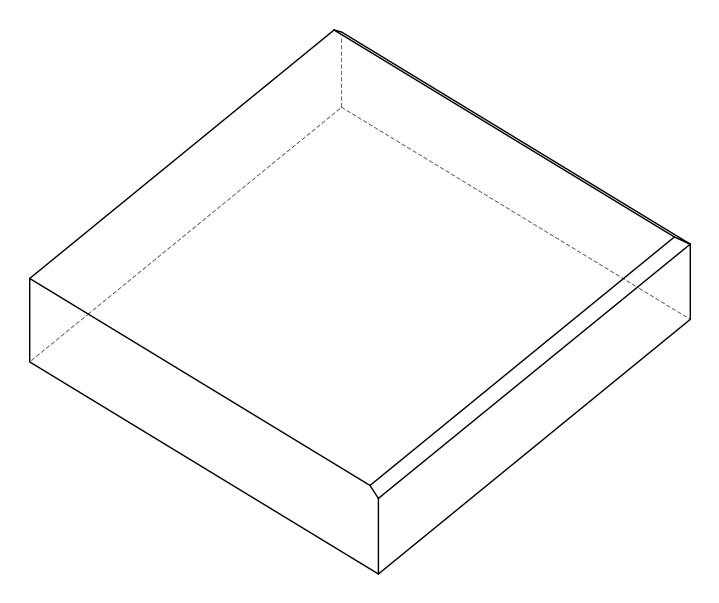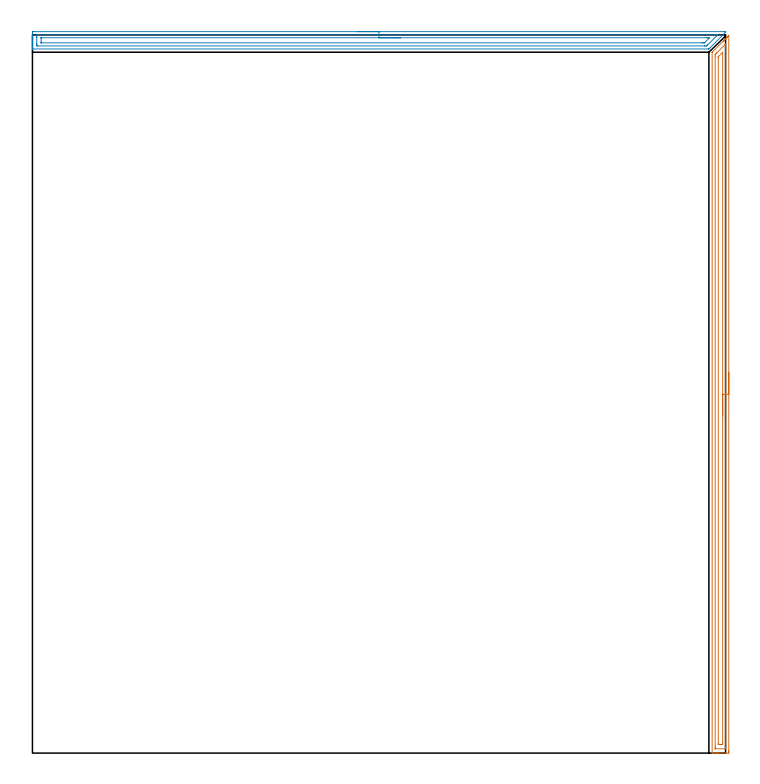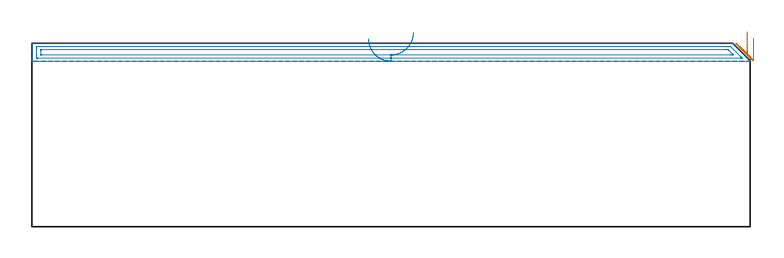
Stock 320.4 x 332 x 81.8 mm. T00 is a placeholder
(PLAN: 2 operations, 0 tool changes, 15.9 min)
(1 AREA_MILL | FG_CHAMFER_SURFACE | UGT0205_001 | 8.09 min | 9847 mm3)
(2 AREA_MILL_1 | FG_CHAMFER_SURFACE_1 | UGT0205_001 | 7.83 min | 10095 mm3)
(TOOL UGT0205_001 | Chamfer Mill 20 x 3 x 45 deg. | D20 FL50 Z2)
(OP 1 AREA_MILL)
G17 G21 G94 G90
T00 M6
G54
G17 G0 G90 X321.9 Y175.85 S1061 M3
G43 Z91.8 H0
Z84.1
G94 G1 Y175.812 Z83.228 F250.
Y175.698 Z82.363
Y175.509 Z81.512
Y175.247 Z80.68
Y174.913 Z79.874
Y174.51 Z79.1
Y174.041 Z78.364
Y173.51 Z77.672
Y172.921 Z77.029
Y172.278 Z76.44
Y171.586 Z75.908
Y170.85 Z75.44
Y170.076 Z75.037
Y169.27 Z74.703
Y168.438 Z74.441
Y167.586 Z74.252
Y166.722 Z74.138
Y165.85 Z74.1
Y1.148
X321.899 Y0.615 Z74.101
X321.896 Y0.259 Z74.102
X321.893 Y0.01 Z74.104
X321.548 Y0. Z74.449
X317.176 Z78.818
X316.632 Z79.365
X316.301 Z79.695
X315.757 Z80.239
X315.427 Z80.568
X314.466 Z81.533
X314.333 Y0.001 Z81.659
X314.311 Z81.681
X314.202 Y0.01 Z81.788
X314.2 Y0.169 Z81.8
X314.202 Y323.939 Z81.798
Y323.946 Z81.797
X314.211 Y324. Z81.785
X314.23 Y324.028 Z81.767
X314.422 Y324.223 Z81.577
X319.362 Y329.164 Z76.634
X319.497 Y329.298 Z76.501
X319.66 Y329.461 Z76.338
X319.799 Y329.601 Z76.197
X319.944 Y329.745 Z76.054
X320.088 Y329.889 Z75.91
X320.236 Y330.038 Z75.759
X320.723 Y330.523 Z75.277
X320.986 Y330.787 Z75.012
X321.11 Y330.912 Z74.886
X321.452 Y331.252 Z74.548
X321.656 Y331.456 Z74.344
X321.771 Y331.571 Z74.228
X321.883 Y331.68 Z74.115
X321.895 Y331.683 Z74.104
X321.899 Y331.68 Z74.099
X321.9 Y165.85 Z74.1
X320.486 Z75.514
Y2.593
X320.485 Y2.402 Z75.515
X320.481 Y2.052 Z75.519
X320.479 Y2.016 Z75.521
X320.427 Y2.01 Z75.573
X320.323 Y2.004 Z75.677
X320.192 Y2. Z75.808
X315.819 Y2.001 Z80.181
X315.666 Y2.006 Z80.334
X315.637 Y2.01 Z80.363
X315.621 Y2.019 Z80.379
X315.619 Y2.053 Z80.381
X315.615 Y2.209 Z80.385
X315.614 Y2.402 Z80.386
Y3.103
X315.616 Y322.153 Z80.384
X315.62 Y322.849 Z80.38
X315.623 Y322.945 Z80.377
X315.707 Y323.046 Z80.293
X316.003 Y323.351 Z79.997
X316.301 Y323.652 Z79.699
X316.589 Y323.939 Z79.411
X320.162 Y327.512 Z75.838
X320.264 Y327.613 Z75.736
X320.424 Y327.767 Z75.576
X320.479 Y327.817 Z75.521
X320.483 Y327.707 Z75.517
X320.485 Y327.512 Z75.515
X320.486 Y327.324 Z75.514
Y165.85
X319.072 Z76.928
X319.071 Y4.931 Z76.929
X319.068 Y4.188 Z76.932
X319.066 Y4.044 Z76.934
X319.057 Y4.009 Z76.943
X319.016 Y4.006 Z76.984
X318.924 Y4.003 Z77.076
X318.234 Y4. Z77.766
X317.36 Z78.64
X317.176 Z78.824
X317.114 Y4.002 Z78.886
X317.066 Y4.006 Z78.934
X317.039 Y4.009 Z78.961
X317.035 Y4.039 Z78.965
X317.031 Y4.188 Z78.969
X317.029 Y4.338 Z78.971
X317.03 Y321.409 Z78.97
X317.031 Y321.558 Z78.969
X317.036 Y321.855 Z78.964
X317.039 Y321.928 Z78.961
X317.052 Y321.946 Z78.948
X317.088 Y321.986 Z78.912
X317.176 Y322.077 Z78.824
X317.213 Y322.114 Z78.787
X319.04 Y323.939 Z76.96
X319.054 Y323.947 Z76.946
X319.065 Y323.95 Z76.935
X319.067 Y323.939 Z76.933
X319.071 Y323.841 Z76.929
Y323.789
X319.072 Y165.85 Z76.928
Y164.978 Z76.966
Y164.113 Z77.08
Y163.262 Z77.269
Y162.43 Z77.531
Y161.624 Z77.865
Y160.85 Z78.268
Y160.114 Z78.737
Y159.422 Z79.268
Y158.779 Z79.857
Y158.19 Z80.501
Y157.658 Z81.193
Y157.19 Z81.928
Y156.787 Z82.702
Y156.453 Z83.508
Y156.191 Z84.34
Y156.002 Z85.192
Y155.888 Z86.057
Y155.85 Z86.928
G0 Z91.8
M5
M2
(OP 2 AREA_MILL_1)
G17 G21 G94 G90
T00 M6
G54
G17 G0 G90 X150.2 Y333.5 S1061 M3
G43 Z91.8 H0
Z83.8
G94 G1 X150.238 Z82.928 F250.
X150.352 Z82.064
X150.541 Z81.212
X150.803 Z80.38
X151.137 Z79.574
X151.54 Z78.8
X152.008 Z78.064
X152.54 Z77.372
X153.129 Z76.729
X153.772 Z76.14
X154.464 Z75.608
X155.2 Z75.14
X155.974 Z74.737
X156.78 Z74.403
X157.612 Z74.141
X158.464 Z73.952
X159.328 Z73.838
X160.2 Z73.8
X319.983
X320.22 Y333.498 Z73.802
X320.338 Y333.496 Z73.804
X320.397 Y333.491 Z73.805
X320.4 Y333.385 Z73.909
X320.399 Y333.207 Z74.085
X320.396 Y333.193 Z74.099
X320.231 Y333.031 Z74.268
X313.069 Y325.867 Z81.43
X312.769 Y325.57 Z81.728
X312.694 Y325.504 Z81.79
X312.622 Y325.5 Z81.8
X0.179
X0.007 Y325.503 Z81.788
X0. Y325.511 Z81.78
Y325.877 Z81.422
Y326.142 Z81.158
Y326.852 Z80.443
Y328.089 Z79.208
Y328.617 Z78.677
Y329.236 Z78.059
Y332.767 Z74.53
X0.003 Y333.031 Z74.266
X0.009 Y333.492 Z73.806
X0.156 Y333.495 Z73.803
X0.627 Y333.5 Z73.8
X160.2
Y332.086 Z75.214
X316.261
X316.572 Y332.085 Z75.215
X316.727 Y332.082 Z75.218
X316.803 Y332.079 Z75.221
X316.816 Y332.077 Z75.223
X316.809 Y332.068 Z75.232
X316.549 Y331.801 Z75.499
X316.402 Y331.652 Z75.648
X316.197 Y331.447 Z75.853
X312.108 Y327.359 Z79.941
X311.728 Y326.983 Z80.317
X311.658 Y326.92 Z80.38
X310.834 Y326.915 Z80.385
X310.77 Y326.914 Z80.386
X2.415 Y326.915 Z80.385
X2.35
X2.031 Y326.921 Z80.379
X2.01 Y327.025 Z80.275
X2.003 Y327.258 Z80.042
X2.001 Y327.735 Z79.565
X2. Y328.144 Z79.156
Y330.792 Z76.508
X2.001 Y331.265 Z76.035
X2.003 Y331.672 Z75.628
X2.01 Y332.077 Z75.223
X2.415 Y332.084 Z75.216
X2.478 Y332.085 Z75.215
X160.2 Y332.086 Z75.214
Y330.672 Z76.628
X311.728 Y330.671 Z76.629
X312.33 Y330.67 Z76.63
X312.622 Y330.668 Z76.632
X312.897 Y330.665 Z76.635
X312.677 Y330.383 Z76.917
X312.652 Y330.353 Z76.947
X312.622 Y330.321 Z76.979
X310.834 Y328.533 Z78.767
X310.667 Y328.375 Z78.925
X310.635 Y328.346 Z78.954
X310.605 Y328.335 Z78.965
X310.533 Y328.334 Z78.966
X310.231 Y328.33 Z78.97
X309.94 Y328.329 Z78.971
X309.338 Y328.328 Z78.972
X4.203 Y328.329 Z78.971
X4.105 Y328.33 Z78.97
X4.028 Y328.333 Z78.967
X4.012 Y328.335 Z78.965
X4.008 Y328.361 Z78.939
X4.004 Y328.417 Z78.883
X4.002 Y328.617 Z78.683
X4.001 Y330.383 Z76.917
X4.002 Y330.581 Z76.719
X4.008 Y330.649 Z76.651
X4.011 Y330.665 Z76.635
X4.021 Y330.667 Z76.633
X4.056 Y330.669 Z76.631
X4.203 Y330.671 Z76.629
X160.2 Y330.672 Z76.628
X161.072 Z76.667
X161.936 Z76.78
X162.788 Z76.969
X163.62 Z77.232
X164.426 Z77.565
X165.2 Z77.968
X165.936 Z78.437
X166.628 Z78.968
X167.271 Z79.557
X167.86 Z80.201
X168.392 Z80.893
X168.86 Z81.628
X169.263 Z82.402
X169.597 Z83.208
X169.859 Z84.04
X170.048 Z84.892
X170.162 Z85.757
X170.2 Z86.628
G0 Z91.8
M5
M2
